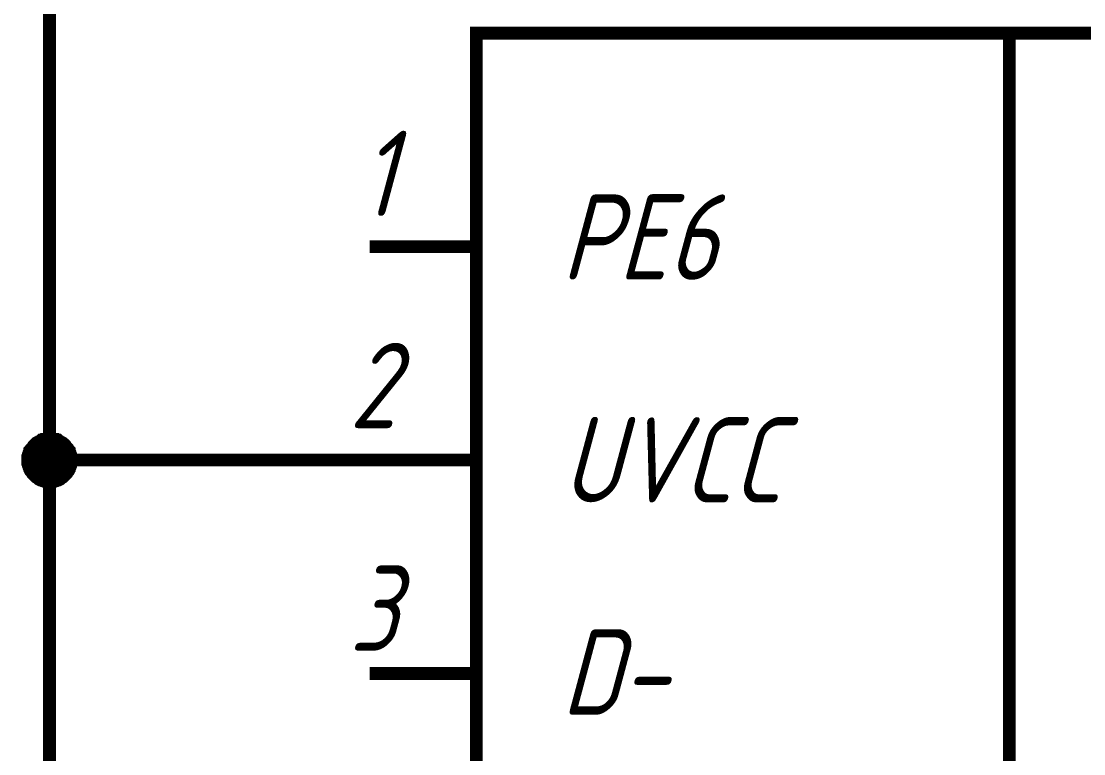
# Model space of a CAD drawing. Extents: x 260 to 1101, y 70 to 664.
# Drawn here: x 560.95 to 585.84, y 464.91 to 482.08 of the extents above; entities that cross this region are included whole.
import ezdxf

# ---------------------------------------------------------------- set-up
doc = ezdxf.new("R2010")
doc.units = 0
doc.header["$MEASUREMENT"] = 0
doc.layers.add('Sheet', color=255, linetype='CONTINUOUS')
doc.styles.add('GOST type A0', font='', dxfattribs={"oblique": 15, "height": 3.5})
doc.styles.get('GOST type A0').set_extended_font_data('GOST type A')

msp = doc.modelspace()

# ---------------------------------------------------------------- linework, layer by layer
at = {"layer": 'Sheet'}
for points, const_width in [([(561.612, 489.284), (561.612, 471.793), (561.612, 411.788), (569.112, 411.788), (569.112, 411.788)], 0.3), ([(584.097, 481.797), (584.097, 366.787)], 0.3), ([(571.612, 476.795), (569.112, 476.795)], 0.3), ([(561.099, 471.793), (561.099, 471.824), (561.099, 471.84), (561.099, 471.871), (561.115, 471.902), (561.115, 471.918), (561.131, 471.949), (561.131, 471.964), (561.146, 471.995), (561.146, 472.011), (561.162, 472.026), (561.177, 472.057), (561.193, 472.073), (561.208, 472.088), (561.224, 472.104), (561.239, 472.135), (561.255, 472.151), (561.27, 472.166), (561.286, 472.182), (561.301, 472.197), (561.332, 472.213), (561.348, 472.213), (561.363, 472.228), (561.394, 472.244), (561.41, 472.259), (561.441, 472.259), (561.457, 472.275), (561.488, 472.275), (561.503, 472.275), (561.534, 472.29), (561.565, 472.29), (561.581, 472.29), (561.612, 472.29)], 0.3), ([(561.099, 471.793), (561.099, 471.824), (561.099, 471.84), (561.099, 471.871), (561.115, 471.902), (561.115, 471.918), (561.131, 471.949), (561.131, 471.964), (561.146, 471.995), (561.146, 472.011), (561.162, 472.026), (561.177, 472.057), (561.193, 472.073), (561.208, 472.088), (561.224, 472.104), (561.239, 472.135), (561.255, 472.151), (561.27, 472.166), (561.286, 472.182), (561.301, 472.197), (561.332, 472.213), (561.348, 472.213), (561.363, 472.228), (561.394, 472.244), (561.41, 472.259), (561.441, 472.259), (561.457, 472.275), (561.488, 472.275), (561.503, 472.275), (561.534, 472.29), (561.565, 472.29), (561.581, 472.29), (561.612, 472.29)], 0.3), ([(561.099, 471.793), (561.099, 471.824), (561.099, 471.84), (561.099, 471.871), (561.115, 471.902), (561.115, 471.918), (561.131, 471.949), (561.131, 471.964), (561.146, 471.995), (561.146, 472.011), (561.162, 472.026), (561.177, 472.057), (561.193, 472.073), (561.208, 472.088), (561.224, 472.104), (561.239, 472.135), (561.255, 472.151), (561.27, 472.166), (561.286, 472.182), (561.301, 472.197), (561.332, 472.213), (561.348, 472.213), (561.363, 472.228), (561.394, 472.244), (561.41, 472.259), (561.441, 472.259), (561.457, 472.275), (561.488, 472.275), (561.503, 472.275), (561.534, 472.29), (561.565, 472.29), (561.581, 472.29), (561.612, 472.29)], 0.3), ([(561.099, 471.793), (561.099, 471.824), (561.099, 471.84), (561.099, 471.871), (561.115, 471.902), (561.115, 471.918), (561.131, 471.949), (561.131, 471.964), (561.146, 471.995), (561.146, 472.011), (561.162, 472.026), (561.177, 472.057), (561.193, 472.073), (561.208, 472.088), (561.224, 472.104), (561.239, 472.135), (561.255, 472.151), (561.27, 472.166), (561.286, 472.182), (561.301, 472.197), (561.332, 472.213), (561.348, 472.213), (561.363, 472.228), (561.394, 472.244), (561.41, 472.259), (561.441, 472.259), (561.457, 472.275), (561.488, 472.275), (561.503, 472.275), (561.534, 472.29), (561.565, 472.29), (561.581, 472.29), (561.612, 472.29)], 0.3), ([(561.612, 472.29), (561.612, 472.29)], 0.3), ([(561.612, 472.29), (561.643, 472.29), (561.658, 472.29), (561.69, 472.29), (561.721, 472.275), (561.736, 472.275), (561.767, 472.275), (561.783, 472.259), (561.814, 472.259), (561.829, 472.244), (561.86, 472.228), (561.876, 472.213), (561.891, 472.213), (561.922, 472.197), (561.938, 472.182), (561.954, 472.166), (561.969, 472.151), (561.985, 472.135), (562, 472.104), (562.016, 472.088), (562.031, 472.073), (562.047, 472.057), (562.062, 472.026), (562.078, 472.011), (562.078, 471.995), (562.093, 471.964), (562.093, 471.949), (562.109, 471.918), (562.109, 471.902), (562.124, 471.871), (562.124, 471.84), (562.124, 471.824), (562.124, 471.793)], 0.3), ([(561.612, 472.29), (561.612, 472.29)], 0.3), ([(561.612, 472.29), (561.643, 472.29), (561.658, 472.29), (561.69, 472.29), (561.721, 472.275), (561.736, 472.275), (561.767, 472.275), (561.783, 472.259), (561.814, 472.259), (561.829, 472.244), (561.86, 472.228), (561.876, 472.213), (561.891, 472.213), (561.922, 472.197), (561.938, 472.182), (561.954, 472.166), (561.969, 472.151), (561.985, 472.135), (562, 472.104), (562.016, 472.088), (562.031, 472.073), (562.047, 472.057), (562.062, 472.026), (562.078, 472.011), (562.078, 471.995), (562.093, 471.964), (562.093, 471.949), (562.109, 471.918), (562.109, 471.902), (562.124, 471.871), (562.124, 471.84), (562.124, 471.824), (562.124, 471.793)], 0.3), ([(561.612, 472.29), (561.612, 472.29)], 0.3), ([(561.612, 472.29), (561.643, 472.29), (561.658, 472.29), (561.69, 472.29), (561.721, 472.275), (561.736, 472.275), (561.767, 472.275), (561.783, 472.259), (561.814, 472.259), (561.829, 472.244), (561.86, 472.228), (561.876, 472.213), (561.891, 472.213), (561.922, 472.197), (561.938, 472.182), (561.954, 472.166), (561.969, 472.151), (561.985, 472.135), (562, 472.104), (562.016, 472.088), (562.031, 472.073), (562.047, 472.057), (562.062, 472.026), (562.078, 472.011), (562.078, 471.995), (562.093, 471.964), (562.093, 471.949), (562.109, 471.918), (562.109, 471.902), (562.124, 471.871), (562.124, 471.84), (562.124, 471.824), (562.124, 471.793)], 0.3), ([(561.612, 472.29), (561.612, 472.29)], 0.3), ([(561.612, 472.29), (561.643, 472.29), (561.658, 472.29), (561.69, 472.29), (561.721, 472.275), (561.736, 472.275), (561.767, 472.275), (561.783, 472.259), (561.814, 472.259), (561.829, 472.244), (561.86, 472.228), (561.876, 472.213), (561.891, 472.213), (561.922, 472.197), (561.938, 472.182), (561.954, 472.166), (561.969, 472.151), (561.985, 472.135), (562, 472.104), (562.016, 472.088), (562.031, 472.073), (562.047, 472.057), (562.062, 472.026), (562.078, 472.011), (562.078, 471.995), (562.093, 471.964), (562.093, 471.949), (562.109, 471.918), (562.109, 471.902), (562.124, 471.871), (562.124, 471.84), (562.124, 471.824), (562.124, 471.793)], 0.3), ([(561.099, 471.793), (561.099, 471.824), (561.099, 471.84), (561.099, 471.871), (561.115, 471.902), (561.115, 471.918), (561.131, 471.949), (561.131, 471.964), (561.146, 471.995), (561.146, 472.011), (561.162, 472.026), (561.177, 472.057), (561.193, 472.073), (561.208, 472.088), (561.224, 472.104), (561.239, 472.135), (561.255, 472.151), (561.27, 472.166), (561.286, 472.182), (561.301, 472.197), (561.332, 472.213), (561.348, 472.213), (561.363, 472.228), (561.394, 472.244), (561.41, 472.259), (561.441, 472.259), (561.457, 472.275), (561.488, 472.275), (561.503, 472.275), (561.534, 472.29), (561.565, 472.29), (561.581, 472.29), (561.612, 472.29)], 0.0991), ([(561.099, 471.793), (561.099, 471.824), (561.099, 471.84), (561.099, 471.871), (561.115, 471.902), (561.115, 471.918), (561.131, 471.949), (561.131, 471.964), (561.146, 471.995), (561.146, 472.011), (561.162, 472.026), (561.177, 472.057), (561.193, 472.073), (561.208, 472.088), (561.224, 472.104), (561.239, 472.135), (561.255, 472.151), (561.27, 472.166), (561.286, 472.182), (561.301, 472.197), (561.332, 472.213), (561.348, 472.213), (561.363, 472.228), (561.394, 472.244), (561.41, 472.259), (561.441, 472.259), (561.457, 472.275), (561.488, 472.275), (561.503, 472.275), (561.534, 472.29), (561.565, 472.29), (561.581, 472.29), (561.612, 472.29)], 0.0991), ([(561.099, 471.793), (561.099, 471.824), (561.099, 471.84), (561.099, 471.871), (561.115, 471.902), (561.115, 471.918), (561.131, 471.949), (561.131, 471.964), (561.146, 471.995), (561.146, 472.011), (561.162, 472.026), (561.177, 472.057), (561.193, 472.073), (561.208, 472.088), (561.224, 472.104), (561.239, 472.135), (561.255, 472.151), (561.27, 472.166), (561.286, 472.182), (561.301, 472.197), (561.332, 472.213), (561.348, 472.213), (561.363, 472.228), (561.394, 472.244), (561.41, 472.259), (561.441, 472.259), (561.457, 472.275), (561.488, 472.275), (561.503, 472.275), (561.534, 472.29), (561.565, 472.29), (561.581, 472.29), (561.612, 472.29)], 0.0991), ([(561.099, 471.793), (561.099, 471.824), (561.099, 471.84), (561.099, 471.871), (561.115, 471.902), (561.115, 471.918), (561.131, 471.949), (561.131, 471.964), (561.146, 471.995), (561.146, 472.011), (561.162, 472.026), (561.177, 472.057), (561.193, 472.073), (561.208, 472.088), (561.224, 472.104), (561.239, 472.135), (561.255, 472.151), (561.27, 472.166), (561.286, 472.182), (561.301, 472.197), (561.332, 472.213), (561.348, 472.213), (561.363, 472.228), (561.394, 472.244), (561.41, 472.259), (561.441, 472.259), (561.457, 472.275), (561.488, 472.275), (561.503, 472.275), (561.534, 472.29), (561.565, 472.29), (561.581, 472.29), (561.612, 472.29)], 0.0991), ([(561.612, 472.29), (561.612, 472.29)], 0.0991), ([(561.612, 472.29), (561.643, 472.29), (561.658, 472.29), (561.69, 472.29), (561.721, 472.275), (561.736, 472.275), (561.767, 472.275), (561.783, 472.259), (561.814, 472.259), (561.829, 472.244), (561.86, 472.228), (561.876, 472.213), (561.891, 472.213), (561.922, 472.197), (561.938, 472.182), (561.954, 472.166), (561.969, 472.151), (561.985, 472.135), (562, 472.104), (562.016, 472.088), (562.031, 472.073), (562.047, 472.057), (562.062, 472.026), (562.078, 472.011), (562.078, 471.995), (562.093, 471.964), (562.093, 471.949), (562.109, 471.918), (562.109, 471.902), (562.124, 471.871), (562.124, 471.84), (562.124, 471.824), (562.124, 471.793)], 0.0991), ([(561.612, 472.29), (561.612, 472.29)], 0.0991), ([(561.612, 472.29), (561.643, 472.29), (561.658, 472.29), (561.69, 472.29), (561.721, 472.275), (561.736, 472.275), (561.767, 472.275), (561.783, 472.259), (561.814, 472.259), (561.829, 472.244), (561.86, 472.228), (561.876, 472.213), (561.891, 472.213), (561.922, 472.197), (561.938, 472.182), (561.954, 472.166), (561.969, 472.151), (561.985, 472.135), (562, 472.104), (562.016, 472.088), (562.031, 472.073), (562.047, 472.057), (562.062, 472.026), (562.078, 472.011), (562.078, 471.995), (562.093, 471.964), (562.093, 471.949), (562.109, 471.918), (562.109, 471.902), (562.124, 471.871), (562.124, 471.84), (562.124, 471.824), (562.124, 471.793)], 0.0991), ([(561.612, 472.29), (561.612, 472.29)], 0.0991), ([(561.612, 472.29), (561.643, 472.29), (561.658, 472.29), (561.69, 472.29), (561.721, 472.275), (561.736, 472.275), (561.767, 472.275), (561.783, 472.259), (561.814, 472.259), (561.829, 472.244), (561.86, 472.228), (561.876, 472.213), (561.891, 472.213), (561.922, 472.197), (561.938, 472.182), (561.954, 472.166), (561.969, 472.151), (561.985, 472.135), (562, 472.104), (562.016, 472.088), (562.031, 472.073), (562.047, 472.057), (562.062, 472.026), (562.078, 472.011), (562.078, 471.995), (562.093, 471.964), (562.093, 471.949), (562.109, 471.918), (562.109, 471.902), (562.124, 471.871), (562.124, 471.84), (562.124, 471.824), (562.124, 471.793)], 0.0991), ([(561.612, 472.29), (561.612, 472.29)], 0.0991), ([(561.612, 472.29), (561.643, 472.29), (561.658, 472.29), (561.69, 472.29), (561.721, 472.275), (561.736, 472.275), (561.767, 472.275), (561.783, 472.259), (561.814, 472.259), (561.829, 472.244), (561.86, 472.228), (561.876, 472.213), (561.891, 472.213), (561.922, 472.197), (561.938, 472.182), (561.954, 472.166), (561.969, 472.151), (561.985, 472.135), (562, 472.104), (562.016, 472.088), (562.031, 472.073), (562.047, 472.057), (562.062, 472.026), (562.078, 472.011), (562.078, 471.995), (562.093, 471.964), (562.093, 471.949), (562.109, 471.918), (562.109, 471.902), (562.124, 471.871), (562.124, 471.84), (562.124, 471.824), (562.124, 471.793)], 0.0991), ([(561.612, 471.281), (561.581, 471.281), (561.565, 471.281), (561.534, 471.281), (561.503, 471.296), (561.488, 471.296), (561.457, 471.312), (561.441, 471.312), (561.41, 471.327), (561.394, 471.327), (561.363, 471.343), (561.348, 471.358), (561.332, 471.374), (561.301, 471.389), (561.286, 471.405), (561.27, 471.421), (561.255, 471.436), (561.239, 471.452), (561.224, 471.467), (561.208, 471.483), (561.193, 471.514), (561.177, 471.529), (561.162, 471.545), (561.146, 471.576), (561.146, 471.591), (561.131, 471.622), (561.131, 471.638), (561.115, 471.669), (561.115, 471.685), (561.099, 471.716), (561.099, 471.747), (561.099, 471.762), (561.099, 471.793)], 0.3), ([(561.099, 471.793), (561.099, 471.793)], 0.3), ([(561.612, 471.281), (561.581, 471.281), (561.565, 471.281), (561.534, 471.281), (561.503, 471.296), (561.488, 471.296), (561.457, 471.312), (561.441, 471.312), (561.41, 471.327), (561.394, 471.327), (561.363, 471.343), (561.348, 471.358), (561.332, 471.374), (561.301, 471.389), (561.286, 471.405), (561.27, 471.421), (561.255, 471.436), (561.239, 471.452), (561.224, 471.467), (561.208, 471.483), (561.193, 471.514), (561.177, 471.529), (561.162, 471.545), (561.146, 471.576), (561.146, 471.591), (561.131, 471.622), (561.131, 471.638), (561.115, 471.669), (561.115, 471.685), (561.099, 471.716), (561.099, 471.747), (561.099, 471.762), (561.099, 471.793)], 0.3), ([(561.099, 471.793), (561.099, 471.793)], 0.3), ([(561.612, 471.281), (561.581, 471.281), (561.565, 471.281), (561.534, 471.281), (561.503, 471.296), (561.488, 471.296), (561.457, 471.312), (561.441, 471.312), (561.41, 471.327), (561.394, 471.327), (561.363, 471.343), (561.348, 471.358), (561.332, 471.374), (561.301, 471.389), (561.286, 471.405), (561.27, 471.421), (561.255, 471.436), (561.239, 471.452), (561.224, 471.467), (561.208, 471.483), (561.193, 471.514), (561.177, 471.529), (561.162, 471.545), (561.146, 471.576), (561.146, 471.591), (561.131, 471.622), (561.131, 471.638), (561.115, 471.669), (561.115, 471.685), (561.099, 471.716), (561.099, 471.747), (561.099, 471.762), (561.099, 471.793)], 0.3), ([(561.099, 471.793), (561.099, 471.793)], 0.3), ([(561.612, 471.281), (561.581, 471.281), (561.565, 471.281), (561.534, 471.281), (561.503, 471.296), (561.488, 471.296), (561.457, 471.312), (561.441, 471.312), (561.41, 471.327), (561.394, 471.327), (561.363, 471.343), (561.348, 471.358), (561.332, 471.374), (561.301, 471.389), (561.286, 471.405), (561.27, 471.421), (561.255, 471.436), (561.239, 471.452), (561.224, 471.467), (561.208, 471.483), (561.193, 471.514), (561.177, 471.529), (561.162, 471.545), (561.146, 471.576), (561.146, 471.591), (561.131, 471.622), (561.131, 471.638), (561.115, 471.669), (561.115, 471.685), (561.099, 471.716), (561.099, 471.747), (561.099, 471.762), (561.099, 471.793)], 0.3), ([(561.099, 471.793), (561.099, 471.793)], 0.3), ([(561.612, 471.793), (569.112, 471.793), (569.112, 471.793)], 0.3), ([(562.124, 471.793), (562.124, 471.762), (562.124, 471.747), (562.124, 471.716), (562.109, 471.685), (562.109, 471.669), (562.093, 471.638), (562.093, 471.622), (562.078, 471.591), (562.078, 471.576), (562.062, 471.545), (562.047, 471.529), (562.031, 471.514), (562.016, 471.483), (562, 471.467), (561.985, 471.452), (561.969, 471.436), (561.954, 471.421), (561.938, 471.405), (561.922, 471.389), (561.891, 471.374), (561.876, 471.358), (561.86, 471.343), (561.829, 471.327), (561.814, 471.327), (561.783, 471.312), (561.767, 471.312), (561.736, 471.296), (561.721, 471.296), (561.69, 471.281), (561.658, 471.281), (561.643, 471.281), (561.612, 471.281)], 0.3), ([(562.124, 471.793), (562.124, 471.762), (562.124, 471.747), (562.124, 471.716), (562.109, 471.685), (562.109, 471.669), (562.093, 471.638), (562.093, 471.622), (562.078, 471.591), (562.078, 471.576), (562.062, 471.545), (562.047, 471.529), (562.031, 471.514), (562.016, 471.483), (562, 471.467), (561.985, 471.452), (561.969, 471.436), (561.954, 471.421), (561.938, 471.405), (561.922, 471.389), (561.891, 471.374), (561.876, 471.358), (561.86, 471.343), (561.829, 471.327), (561.814, 471.327), (561.783, 471.312), (561.767, 471.312), (561.736, 471.296), (561.721, 471.296), (561.69, 471.281), (561.658, 471.281), (561.643, 471.281), (561.612, 471.281)], 0.3), ([(562.124, 471.793), (562.124, 471.762), (562.124, 471.747), (562.124, 471.716), (562.109, 471.685), (562.109, 471.669), (562.093, 471.638), (562.093, 471.622), (562.078, 471.591), (562.078, 471.576), (562.062, 471.545), (562.047, 471.529), (562.031, 471.514), (562.016, 471.483), (562, 471.467), (561.985, 471.452), (561.969, 471.436), (561.954, 471.421), (561.938, 471.405), (561.922, 471.389), (561.891, 471.374), (561.876, 471.358), (561.86, 471.343), (561.829, 471.327), (561.814, 471.327), (561.783, 471.312), (561.767, 471.312), (561.736, 471.296), (561.721, 471.296), (561.69, 471.281), (561.658, 471.281), (561.643, 471.281), (561.612, 471.281)], 0.3), ([(562.124, 471.793), (562.124, 471.762), (562.124, 471.747), (562.124, 471.716), (562.109, 471.685), (562.109, 471.669), (562.093, 471.638), (562.093, 471.622), (562.078, 471.591), (562.078, 471.576), (562.062, 471.545), (562.047, 471.529), (562.031, 471.514), (562.016, 471.483), (562, 471.467), (561.985, 471.452), (561.969, 471.436), (561.954, 471.421), (561.938, 471.405), (561.922, 471.389), (561.891, 471.374), (561.876, 471.358), (561.86, 471.343), (561.829, 471.327), (561.814, 471.327), (561.783, 471.312), (561.767, 471.312), (561.736, 471.296), (561.721, 471.296), (561.69, 471.281), (561.658, 471.281), (561.643, 471.281), (561.612, 471.281)], 0.3), ([(562.124, 471.793), (562.124, 471.793), (562.124, 471.793), (562.124, 471.793), (562.124, 471.793), (562.124, 471.793), (562.124, 471.793), (562.124, 471.793), (562.124, 471.793), (562.124, 471.793), (562.124, 471.793), (562.124, 471.793), (562.124, 471.793), (562.124, 471.793), (562.124, 471.793), (562.124, 471.793), (562.124, 471.793), (562.124, 471.793), (562.124, 471.793), (562.124, 471.793), (562.124, 471.793), (562.124, 471.793), (562.124, 471.793), (562.124, 471.793), (562.124, 471.793), (562.124, 471.793), (562.124, 471.793), (562.124, 471.793), (562.124, 471.793), (562.124, 471.793), (562.124, 471.793), (562.124, 471.793), (562.124, 471.793)], 0.3), ([(562.124, 471.793), (562.124, 471.793)], 0.3), ([(562.124, 471.793), (562.124, 471.793), (562.124, 471.793), (562.124, 471.793), (562.124, 471.793), (562.124, 471.793), (562.124, 471.793), (562.124, 471.793), (562.124, 471.793), (562.124, 471.793), (562.124, 471.793), (562.124, 471.793), (562.124, 471.793), (562.124, 471.793), (562.124, 471.793), (562.124, 471.793), (562.124, 471.793), (562.124, 471.793), (562.124, 471.793), (562.124, 471.793), (562.124, 471.793), (562.124, 471.793), (562.124, 471.793), (562.124, 471.793), (562.124, 471.793), (562.124, 471.793), (562.124, 471.793), (562.124, 471.793), (562.124, 471.793), (562.124, 471.793), (562.124, 471.793), (562.124, 471.793), (562.124, 471.793)], 0.3), ([(562.124, 471.793), (562.124, 471.793)], 0.3), ([(562.124, 471.793), (562.124, 471.793), (562.124, 471.793), (562.124, 471.793), (562.124, 471.793), (562.124, 471.793), (562.124, 471.793), (562.124, 471.793), (562.124, 471.793), (562.124, 471.793), (562.124, 471.793), (562.124, 471.793), (562.124, 471.793), (562.124, 471.793), (562.124, 471.793), (562.124, 471.793), (562.124, 471.793), (562.124, 471.793), (562.124, 471.793), (562.124, 471.793), (562.124, 471.793), (562.124, 471.793), (562.124, 471.793), (562.124, 471.793), (562.124, 471.793), (562.124, 471.793), (562.124, 471.793), (562.124, 471.793), (562.124, 471.793), (562.124, 471.793), (562.124, 471.793), (562.124, 471.793), (562.124, 471.793)], 0.3), ([(562.124, 471.793), (562.124, 471.793)], 0.3), ([(562.124, 471.793), (562.124, 471.793), (562.124, 471.793), (562.124, 471.793), (562.124, 471.793), (562.124, 471.793), (562.124, 471.793), (562.124, 471.793), (562.124, 471.793), (562.124, 471.793), (562.124, 471.793), (562.124, 471.793), (562.124, 471.793), (562.124, 471.793), (562.124, 471.793), (562.124, 471.793), (562.124, 471.793), (562.124, 471.793), (562.124, 471.793), (562.124, 471.793), (562.124, 471.793), (562.124, 471.793), (562.124, 471.793), (562.124, 471.793), (562.124, 471.793), (562.124, 471.793), (562.124, 471.793), (562.124, 471.793), (562.124, 471.793), (562.124, 471.793), (562.124, 471.793), (562.124, 471.793), (562.124, 471.793)], 0.3), ([(562.124, 471.793), (562.124, 471.793)], 0.3), ([(571.612, 471.793), (569.112, 471.793)], 0.3), ([(561.612, 471.281), (561.581, 471.281), (561.565, 471.281), (561.534, 471.281), (561.503, 471.296), (561.488, 471.296), (561.457, 471.312), (561.441, 471.312), (561.41, 471.327), (561.394, 471.327), (561.363, 471.343), (561.348, 471.358), (561.332, 471.374), (561.301, 471.389), (561.286, 471.405), (561.27, 471.421), (561.255, 471.436), (561.239, 471.452), (561.224, 471.467), (561.208, 471.483), (561.193, 471.514), (561.177, 471.529), (561.162, 471.545), (561.146, 471.576), (561.146, 471.591), (561.131, 471.622), (561.131, 471.638), (561.115, 471.669), (561.115, 471.685), (561.099, 471.716), (561.099, 471.747), (561.099, 471.762), (561.099, 471.793)], 0.0991), ([(561.099, 471.793), (561.099, 471.793)], 0.0991), ([(561.612, 471.281), (561.581, 471.281), (561.565, 471.281), (561.534, 471.281), (561.503, 471.296), (561.488, 471.296), (561.457, 471.312), (561.441, 471.312), (561.41, 471.327), (561.394, 471.327), (561.363, 471.343), (561.348, 471.358), (561.332, 471.374), (561.301, 471.389), (561.286, 471.405), (561.27, 471.421), (561.255, 471.436), (561.239, 471.452), (561.224, 471.467), (561.208, 471.483), (561.193, 471.514), (561.177, 471.529), (561.162, 471.545), (561.146, 471.576), (561.146, 471.591), (561.131, 471.622), (561.131, 471.638), (561.115, 471.669), (561.115, 471.685), (561.099, 471.716), (561.099, 471.747), (561.099, 471.762), (561.099, 471.793)], 0.0991), ([(561.099, 471.793), (561.099, 471.793)], 0.0991), ([(561.612, 471.281), (561.581, 471.281), (561.565, 471.281), (561.534, 471.281), (561.503, 471.296), (561.488, 471.296), (561.457, 471.312), (561.441, 471.312), (561.41, 471.327), (561.394, 471.327), (561.363, 471.343), (561.348, 471.358), (561.332, 471.374), (561.301, 471.389), (561.286, 471.405), (561.27, 471.421), (561.255, 471.436), (561.239, 471.452), (561.224, 471.467), (561.208, 471.483), (561.193, 471.514), (561.177, 471.529), (561.162, 471.545), (561.146, 471.576), (561.146, 471.591), (561.131, 471.622), (561.131, 471.638), (561.115, 471.669), (561.115, 471.685), (561.099, 471.716), (561.099, 471.747), (561.099, 471.762), (561.099, 471.793)], 0.0991), ([(561.099, 471.793), (561.099, 471.793)], 0.0991), ([(561.612, 471.281), (561.581, 471.281), (561.565, 471.281), (561.534, 471.281), (561.503, 471.296), (561.488, 471.296), (561.457, 471.312), (561.441, 471.312), (561.41, 471.327), (561.394, 471.327), (561.363, 471.343), (561.348, 471.358), (561.332, 471.374), (561.301, 471.389), (561.286, 471.405), (561.27, 471.421), (561.255, 471.436), (561.239, 471.452), (561.224, 471.467), (561.208, 471.483), (561.193, 471.514), (561.177, 471.529), (561.162, 471.545), (561.146, 471.576), (561.146, 471.591), (561.131, 471.622), (561.131, 471.638), (561.115, 471.669), (561.115, 471.685), (561.099, 471.716), (561.099, 471.747), (561.099, 471.762), (561.099, 471.793)], 0.0991), ([(561.099, 471.793), (561.099, 471.793)], 0.0991), ([(562.124, 471.793), (562.124, 471.762), (562.124, 471.747), (562.124, 471.716), (562.109, 471.685), (562.109, 471.669), (562.093, 471.638), (562.093, 471.622), (562.078, 471.591), (562.078, 471.576), (562.062, 471.545), (562.047, 471.529), (562.031, 471.514), (562.016, 471.483), (562, 471.467), (561.985, 471.452), (561.969, 471.436), (561.954, 471.421), (561.938, 471.405), (561.922, 471.389), (561.891, 471.374), (561.876, 471.358), (561.86, 471.343), (561.829, 471.327), (561.814, 471.327), (561.783, 471.312), (561.767, 471.312), (561.736, 471.296), (561.721, 471.296), (561.69, 471.281), (561.658, 471.281), (561.643, 471.281), (561.612, 471.281)], 0.0991), ([(562.124, 471.793), (562.124, 471.762), (562.124, 471.747), (562.124, 471.716), (562.109, 471.685), (562.109, 471.669), (562.093, 471.638), (562.093, 471.622), (562.078, 471.591), (562.078, 471.576), (562.062, 471.545), (562.047, 471.529), (562.031, 471.514), (562.016, 471.483), (562, 471.467), (561.985, 471.452), (561.969, 471.436), (561.954, 471.421), (561.938, 471.405), (561.922, 471.389), (561.891, 471.374), (561.876, 471.358), (561.86, 471.343), (561.829, 471.327), (561.814, 471.327), (561.783, 471.312), (561.767, 471.312), (561.736, 471.296), (561.721, 471.296), (561.69, 471.281), (561.658, 471.281), (561.643, 471.281), (561.612, 471.281)], 0.0991), ([(562.124, 471.793), (562.124, 471.762), (562.124, 471.747), (562.124, 471.716), (562.109, 471.685), (562.109, 471.669), (562.093, 471.638), (562.093, 471.622), (562.078, 471.591), (562.078, 471.576), (562.062, 471.545), (562.047, 471.529), (562.031, 471.514), (562.016, 471.483), (562, 471.467), (561.985, 471.452), (561.969, 471.436), (561.954, 471.421), (561.938, 471.405), (561.922, 471.389), (561.891, 471.374), (561.876, 471.358), (561.86, 471.343), (561.829, 471.327), (561.814, 471.327), (561.783, 471.312), (561.767, 471.312), (561.736, 471.296), (561.721, 471.296), (561.69, 471.281), (561.658, 471.281), (561.643, 471.281), (561.612, 471.281)], 0.0991), ([(562.124, 471.793), (562.124, 471.762), (562.124, 471.747), (562.124, 471.716), (562.109, 471.685), (562.109, 471.669), (562.093, 471.638), (562.093, 471.622), (562.078, 471.591), (562.078, 471.576), (562.062, 471.545), (562.047, 471.529), (562.031, 471.514), (562.016, 471.483), (562, 471.467), (561.985, 471.452), (561.969, 471.436), (561.954, 471.421), (561.938, 471.405), (561.922, 471.389), (561.891, 471.374), (561.876, 471.358), (561.86, 471.343), (561.829, 471.327), (561.814, 471.327), (561.783, 471.312), (561.767, 471.312), (561.736, 471.296), (561.721, 471.296), (561.69, 471.281), (561.658, 471.281), (561.643, 471.281), (561.612, 471.281)], 0.0991), ([(562.124, 471.793), (562.124, 471.793), (562.124, 471.793), (562.124, 471.793), (562.124, 471.793), (562.124, 471.793), (562.124, 471.793), (562.124, 471.793), (562.124, 471.793), (562.124, 471.793), (562.124, 471.793), (562.124, 471.793), (562.124, 471.793), (562.124, 471.793), (562.124, 471.793), (562.124, 471.793), (562.124, 471.793), (562.124, 471.793), (562.124, 471.793), (562.124, 471.793), (562.124, 471.793), (562.124, 471.793), (562.124, 471.793), (562.124, 471.793), (562.124, 471.793), (562.124, 471.793), (562.124, 471.793), (562.124, 471.793), (562.124, 471.793), (562.124, 471.793), (562.124, 471.793), (562.124, 471.793), (562.124, 471.793)], 0.0991), ([(562.124, 471.793), (562.124, 471.793)], 0.0991), ([(562.124, 471.793), (562.124, 471.793), (562.124, 471.793), (562.124, 471.793), (562.124, 471.793), (562.124, 471.793), (562.124, 471.793), (562.124, 471.793), (562.124, 471.793), (562.124, 471.793), (562.124, 471.793), (562.124, 471.793), (562.124, 471.793), (562.124, 471.793), (562.124, 471.793), (562.124, 471.793), (562.124, 471.793), (562.124, 471.793), (562.124, 471.793), (562.124, 471.793), (562.124, 471.793), (562.124, 471.793), (562.124, 471.793), (562.124, 471.793), (562.124, 471.793), (562.124, 471.793), (562.124, 471.793), (562.124, 471.793), (562.124, 471.793), (562.124, 471.793), (562.124, 471.793), (562.124, 471.793), (562.124, 471.793)], 0.0991), ([(562.124, 471.793), (562.124, 471.793)], 0.0991), ([(562.124, 471.793), (562.124, 471.793), (562.124, 471.793), (562.124, 471.793), (562.124, 471.793), (562.124, 471.793), (562.124, 471.793), (562.124, 471.793), (562.124, 471.793), (562.124, 471.793), (562.124, 471.793), (562.124, 471.793), (562.124, 471.793), (562.124, 471.793), (562.124, 471.793), (562.124, 471.793), (562.124, 471.793), (562.124, 471.793), (562.124, 471.793), (562.124, 471.793), (562.124, 471.793), (562.124, 471.793), (562.124, 471.793), (562.124, 471.793), (562.124, 471.793), (562.124, 471.793), (562.124, 471.793), (562.124, 471.793), (562.124, 471.793), (562.124, 471.793), (562.124, 471.793), (562.124, 471.793), (562.124, 471.793)], 0.0991), ([(562.124, 471.793), (562.124, 471.793)], 0.0991), ([(562.124, 471.793), (562.124, 471.793), (562.124, 471.793), (562.124, 471.793), (562.124, 471.793), (562.124, 471.793), (562.124, 471.793), (562.124, 471.793), (562.124, 471.793), (562.124, 471.793), (562.124, 471.793), (562.124, 471.793), (562.124, 471.793), (562.124, 471.793), (562.124, 471.793), (562.124, 471.793), (562.124, 471.793), (562.124, 471.793), (562.124, 471.793), (562.124, 471.793), (562.124, 471.793), (562.124, 471.793), (562.124, 471.793), (562.124, 471.793), (562.124, 471.793), (562.124, 471.793), (562.124, 471.793), (562.124, 471.793), (562.124, 471.793), (562.124, 471.793), (562.124, 471.793), (562.124, 471.793), (562.124, 471.793)], 0.0991), ([(562.124, 471.793), (562.124, 471.793)], 0.0991), ([(571.612, 466.792), (569.112, 466.792)], 0.3)]:
    msp.add_lwpolyline(points, dxfattribs=dict(at, const_width=const_width))
at = {"layer": 'Sheet', "const_width": 0.3}
msp.add_lwpolyline([(571.612, 481.797), (616.597, 481.797), (616.597, 366.787), (571.612, 366.787), (571.612, 481.797)], close=True, dxfattribs=at)
at = {"layer": 'Sheet', "const_width": 0.508}
msp.add_lwpolyline([(561.309, 471.797, 1), (561.817, 471.797, 1)], format="xyb", close=True, dxfattribs=at)

# ---------------------------------------------------------------- texts
at = {"layer": 'Sheet', "style": 'GOST type A0', "oblique": 15}
for s, p in [('1', (568.879, 477.51)), ('PE6', (573.6, 476.018)), ('2', (568.631, 472.539)), ('UVCC', (573.6, 470.799)), ('3', (568.631, 467.32)), ('D-', (573.6, 465.828))]:
    msp.add_text(s, height=2, dxfattribs=at).set_placement(p)

doc.saveas('drawing.dxf')
